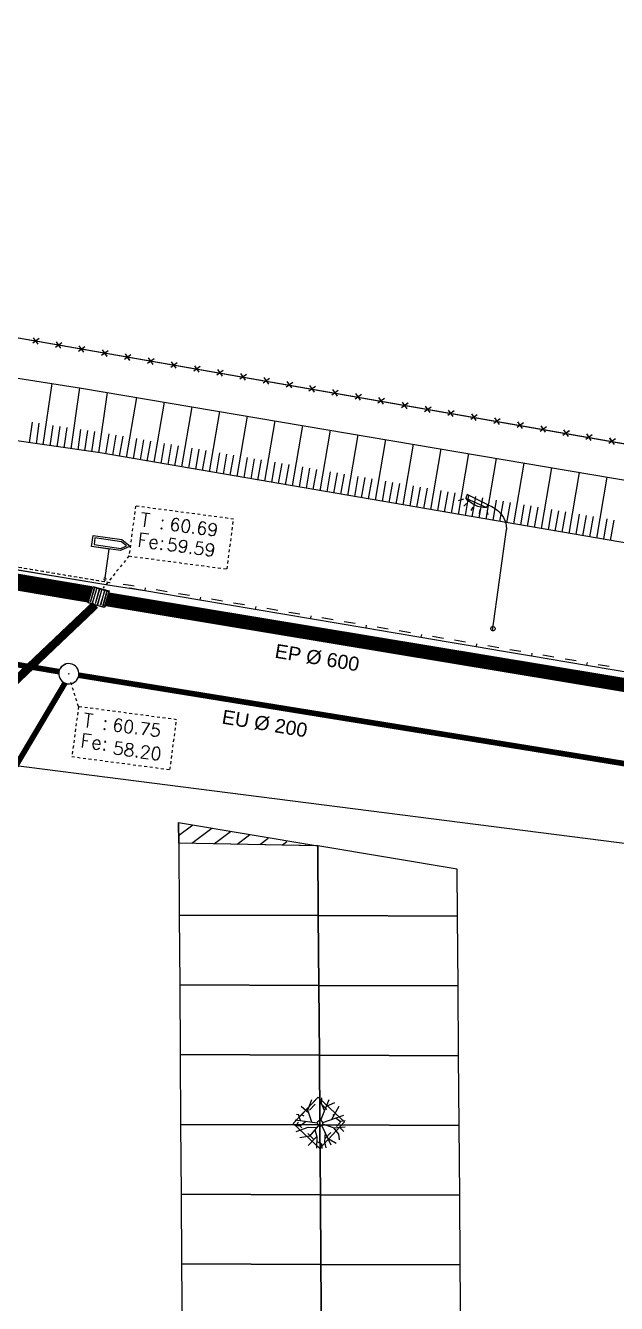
# Model space of a CAD drawing. Header units: metres. Extents: x 19 to 585, y 0 to 337.
# Drawn here: x 431.28 to 452.34, y 159.45 to 204.94 of the extents above; entities that cross this region are included whole.
import ezdxf

# ---------------------------------------------------------------- set-up
doc = ezdxf.new("R2010")
doc.units = ezdxf.units.M
doc.header["$LTSCALE"] = 0.01
doc.linetypes.add('CACHE', pattern=[0.375, 0.25, -0.125])
doc.linetypes.add('FANTOME', pattern=[2.5, 1.25, -0.25, 0.25, -0.25, 0.25, -0.25])
doc.layers.add('CONTOURS', color=10, linetype='Continuous', plot=False)
doc.layers.add('CONTOURS3', color=40, linetype='Continuous', plot=False)
for name, color, linetype in [('ECLAIRAGE', 2, 'Continuous'), ('PARCELLES', 240, 'Continuous'), ('PARKINGS', 4, 'Continuous'), ('RESEAUX-EU-EP', 131, 'FANTOME'), ('SIGNALETIQUE', 2, 'Continuous'), ('TALUS', 2, 'Continuous'), ('Tempo_Doublon_Point', 7, 'Continuous'), ('VEGETATION', 70, 'Continuous'), ('VOIRIES', 7, 'Continuous'), ('VOIRIES_temp', 7, 'Continuous')]:
    doc.layers.add(name, color=color, linetype=linetype)
doc.styles.add('11185$0$ROMANC', font='ROMANC')
doc.styles.add('29', font='romans__.ttf')
doc.styles.add('9', font='arial.ttf')

# ---------------------------------------------------------------- blocks, each defined once
blk = doc.blocks.new('14')
for p, q in [((0.105, 0.947), (0.105, 0.053)), ((0.263, 0.053), (0.263, 0.947)), ((0.421, 0.947), (0.421, 0.053)), ((0.579, 0.053), (0.579, 0.947)), ((0.737, 0.947), (0.737, 0.053)), ((0.895, 0.053), (0.895, 0.947))]:
    blk.add_line(p, q)
blk.add_lwpolyline([(1, 1), (1, 0), (0, 0), (0, 1)], close=True)
blk = doc.blocks.new('*X43')
at = {"color": 0}
for p, q in [((721378.645, 146681.196), (721378.19, 146681.651)), ((721378.617, 146680.516), (721377.986, 146681.147)), ((721378.59, 146679.837), (721378.082, 146680.345)), ((721378.562, 146679.157), (721378.177, 146679.542)), ((721378.535, 146678.478), (721378.272, 146678.74)), ((721347.803, 146678.097), (721347.793, 146678.106)), ((721347.776, 146676.71), (721346.947, 146677.538)), ((721347.789, 146677.403), (721347.37, 146677.822)), ((721378.507, 146677.798), (721378.368, 146677.938)), ((721347.762, 146676.016), (721346.524, 146677.254)), ((721378.48, 146677.119), (721378.463, 146677.135)), ((721347.749, 146675.322), (721346.276, 146676.795)), ((721347.736, 146674.629), (721346.391, 146675.973)), ((721347.722, 146673.935), (721346.505, 146675.152)), ((721347.709, 146673.241), (721346.62, 146674.33)), ((721347.695, 146672.548), (721346.734, 146673.509)), ((721347.682, 146671.854), (721346.849, 146672.687)), ((721347.668, 146671.16), (721346.963, 146671.865)), ((721347.655, 146670.467), (721347.078, 146671.044)), ((721347.641, 146669.773), (721347.192, 146670.222)), ((721347.628, 146669.079), (721347.307, 146669.401)), ((721347.615, 146668.386), (721347.421, 146668.579)), ((721347.601, 146667.692), (721347.536, 146667.757)), ((721378.153, 146665.424), (721378.011, 146665.567)), ((721378.133, 146664.738), (721377.626, 146665.244)), ((721378.112, 146664.051), (721377.713, 146664.45)), ((721378.092, 146663.364), (721377.799, 146663.657)), ((721378.072, 146662.678), (721377.886, 146662.863)), ((721355.399, 146662.015), (721355.195, 146662.22)), ((721378.051, 146661.991), (721377.972, 146662.07)), ((721355.49, 146661.218), (721354.721, 146661.986)), ((721350.601, 146660.45), (721349.629, 146661.422)), ((721351.166, 146659.178), (721349.434, 146660.91)), ((721355.58, 146660.42), (721355.289, 146660.711)), ((721351.731, 146657.906), (721349.553, 146660.083)), ((721352.218, 146656.711), (721349.673, 146659.256)), ((721351.599, 146656.623), (721349.793, 146658.429)), ((721350.981, 146656.534), (721349.912, 146657.603)), ((721358.617, 146656.677), (721357.731, 146657.562)), ((721358.505, 146657.496), (721358.335, 146657.665)), ((721358.729, 146655.857), (721357.128, 146657.458)), ((721350.363, 146656.445), (721350.032, 146656.776)), ((721358.841, 146655.038), (721356.958, 146656.921)), ((721352.83, 146655.392), (721352.629, 146655.593)), ((721358.953, 146654.219), (721357.52, 146655.652)), ((721353.409, 146654.106), (721352.76, 146654.755)), ((721359.065, 146653.4), (721358.082, 146654.383)), ((721353.988, 146652.82), (721352.891, 146653.917)), ((721354.112, 146651.989), (721353.022, 146653.079)), ((721359.034, 146652.724), (721358.644, 146653.114)), ((721353.494, 146651.9), (721353.152, 146652.241))]:
    blk.add_line(p, q, dxfattribs=at)
blk = doc.blocks.new('11185$0$ARBRE_3-11', base_point=(100, 100))
for p, q in [((80, 170), (80, 188)), ((100, 190), (100, 110)), ((120, 179), (120, 188)), ((50, 130), (39, 165)), ((60, 180), (80, 140)), ((100, 150), (80, 170)), ((80, 140), (84, 109)), ((100, 170), (120, 180)), ((100, 130), (140, 150)), ((130, 144), (150, 175)), ((140, 149), (180, 140)), ((50, 105), (10, 100)), ((50, 106), (16, 131)), ((34, 103), (28, 85)), ((28, 50), (93, 93)), ((50, 130), (90, 104)), ((75, 115), (50, 105)), ((187, 80), (110, 100)), ((147, 90), (171, 104)), ((170, 104), (190, 106)), ((28, 85), (12, 82)), ((37, 75), (16, 68)), ((70, 78), (37, 75)), ((50, 64), (37, 34)), ((90, 50), (70, 30)), ((90, 50), (98, 90)), ((90, 49), (100, 10)), ((104, 90), (140, 20)), ((126, 46), (117, 30)), ((120, 60), (169, 41)), ((163, 86), (180, 58)), ((70, 30), (51, 25)), ((95, 28), (82, 12)), ((117, 30), (122, 13))]:
    blk.add_line(p, q)
for start, end in [(90, 270), (270, 90)]:
    blk.add_arc((100, 100), 10, start, end)
blk = doc.blocks.new('11185$0$PANEAU_5-36', base_point=(100, 5))
for p, q in [((20, 140), (20, 190)), ((20, 190), (150, 190)), ((30, 180), (30, 150)), ((150, 180), (30, 180)), ((150, 190), (190, 165)), ((174, 165), (150, 180)), ((100, 140), (20, 140)), ((150, 140), (20, 140)), ((30, 150), (150, 150)), ((100, 10), (100, 140)), ((190, 165), (150, 140)), ((150, 150), (174, 165))]:
    blk.add_line(p, q)
for start, end in [(90, 270), (270, 90)]:
    blk.add_arc((100, 5), 5, start, end)
blk = doc.blocks.new('11185$0$CAND_LABRE_1-20', base_point=(70, 3))
for p, q in [((100, 170), (130, 180)), ((131, 175), (101, 166)), ((130, 180), (131, 175)), ((100, 162), (98, 157)), ((101, 166), (100, 170)), ((110, 162), (110, 156)), ((120, 164), (122, 159)), ((129, 168), (132, 164)), ((134, 173), (141, 170)), ((70, 0), (70, 140))]:
    blk.add_line(p, q)
for centre, radius, start, end in [((106.842, 201.026), 35.51, 260.531, 312.868), ((105, 135), 35.355, 98.13, 171.87), ((70, 3), 3, 90, 270), ((70, 3), 3, 270, 90)]:
    blk.add_arc(centre, radius, start, end)
blk = doc.blocks.new('11185$0$CERCLE-4', base_point=(100, 100))
for p, q in [((98, 100), (102, 100)), ((100, 102), (100, 98))]:
    blk.add_line(p, q)
blk.add_arc((99.5, 100), 90, 90.318, 89.682)
blk = doc.blocks.new('102')
for p, q in [((-0.2, 0.2), (0.2, -0.2)), ((-0.2, -0.2), (0.2, 0.2))]:
    blk.add_line(p, q)

msp = doc.modelspace()

# ---------------------------------------------------------------- linework, layer by layer
at = {"layer": 'CONTOURS'}
msp.add_lwpolyline([(341.639, 173.882), (356.348, 173.882), (356.348, 184.183), (387.119, 184.183), (476.155, 172.831), (475.992, 168.614), (490.278, 167.803), (490.278, 138.125), (454.624, 119.148), (435.114, 119.21), (434.5, 145.519), (417.707, 145.314), (417.912, 120.848), (380.916, 123.165), (375.615, 92.26), (310.379, 94.419)], dxfattribs=at)
at = {"layer": 'CONTOURS3'}
msp.add_lwpolyline([(341.639, 173.882), (356.348, 173.882), (356.348, 184.183), (387.119, 184.183), (476.155, 172.831), (475.992, 168.614), (490.278, 167.803), (490.278, 138.125), (454.624, 119.148), (435.114, 119.21), (434.5, 145.519), (417.707, 145.314), (417.912, 120.848), (380.916, 123.165), (375.615, 92.26), (310.379, 94.419)], dxfattribs=at)
at = {"layer": 'PARCELLES'}
msp.add_lwpolyline([(512.488, 179.367), (476.137, 185.937), (428.837, 194.194), (398.34, 199.329), (342.6, 204.938)], dxfattribs=at)
at = {"layer": 'PARKINGS'}
for points in [[(441.697, 175.737), (441.649, 175.745), (436.741, 175.83), (436.758, 173.273), (441.715, 173.255)], [(446.658, 174.904), (441.697, 175.737), (441.715, 173.255), (446.671, 173.237)], [(441.715, 173.255), (436.758, 173.273), (436.775, 170.791), (441.734, 170.772)], [(446.671, 173.237), (441.715, 173.255), (441.734, 170.772), (446.692, 170.754)], [(441.734, 170.772), (436.775, 170.791), (436.791, 168.308), (441.752, 168.289)], [(446.692, 170.754), (441.734, 170.772), (441.752, 168.289), (446.712, 168.271)], [(441.752, 168.289), (436.791, 168.308), (436.808, 165.825), (441.77, 165.806)], [(446.712, 168.271), (441.752, 168.289), (441.77, 165.806), (446.732, 165.788)], [(441.77, 165.806), (436.808, 165.825), (436.825, 163.342), (441.789, 163.323)], [(446.732, 165.788), (441.77, 165.806), (441.789, 163.323), (446.752, 163.305)], [(441.789, 163.323), (436.825, 163.342), (436.842, 160.859), (441.807, 160.84)], [(446.752, 163.305), (441.789, 163.323), (441.807, 160.84), (446.772, 160.822)], [(441.807, 160.84), (436.842, 160.859), (436.858, 158.376), (441.826, 158.358)], [(446.772, 160.822), (441.807, 160.84), (441.826, 158.358), (446.793, 158.339)]]:
    msp.add_lwpolyline(points, close=True, dxfattribs=at)
at = {"layer": 'RESEAUX-EU-EP', "flags": 128}
for points, const_width in [([(397.74, 190.733), (433.601, 184.687)], 0.6), ([(432.478, 181.94), (398.735, 187.598)], 0.2), ([(434.178, 184.518), (467.692, 178.97)], 0.5), ([(433.767, 184.32), (415.258, 166.751)], 0.3), ([(417.408, 155.809), (432.696, 181.546)], 0.2), ([(433.188, 181.812), (462.923, 176.998)], 0.2)]:
    msp.add_lwpolyline(points, dxfattribs=dict(at, const_width=const_width))
at = {"layer": 'RESEAUX-EU-EP'}
for points in [[(434.968, 186.057), (438.463, 185.594), (438.698, 187.371), (435.203, 187.834)], [(432.934, 178.917), (436.429, 178.454), (436.664, 180.231), (433.17, 180.694)]]:
    msp.add_lwpolyline(points, close=True, dxfattribs=at)
at = {"layer": 'RESEAUX-EU-EP', "flags": 128}
for points in [[(434.968, 186.057), (434.05, 184.917)], [(434.181, 184.56), (437.497, 184)], [(433.17, 180.694), (432.895, 181.554)]]:
    msp.add_lwpolyline(points, dxfattribs=at)
at = {"layer": 'TALUS'}
for p, q in [((431.916, 190.016), (432.229, 192.197)), ((432.906, 189.874), (433.217, 192.042)), ((433.895, 189.731), (434.203, 191.876)), ((434.881, 189.564), (435.247, 191.7)), ((435.867, 189.395), (436.233, 191.533)), ((436.852, 189.226), (437.219, 191.367)), ((437.838, 189.057), (438.205, 191.2)), ((431.421, 190.087), (431.525, 190.816)), ((431.668, 190.051), (431.773, 190.779)), ((432.163, 189.98), (432.267, 190.706)), ((432.411, 189.945), (432.515, 190.67)), ((432.658, 189.909), (432.762, 190.633)), ((438.824, 188.888), (439.191, 191.033)), ((439.809, 188.719), (440.177, 190.867)), ((440.795, 188.55), (441.163, 190.7)), ((433.153, 189.838), (433.257, 190.559)), ((433.4, 189.802), (433.504, 190.522)), ((433.648, 189.767), (433.751, 190.484)), ((434.142, 189.69), (434.264, 190.402)), ((434.388, 189.648), (434.51, 190.36)), ((434.635, 189.606), (434.757, 190.318)), ((435.128, 189.521), (435.25, 190.234)), ((435.374, 189.479), (435.496, 190.192)), ((435.62, 189.437), (435.742, 190.15)), ((441.781, 188.381), (442.149, 190.533)), ((442.766, 188.212), (443.135, 190.367)), ((443.752, 188.044), (444.121, 190.2)), ((436.113, 189.352), (436.235, 190.066)), ((436.36, 189.31), (436.482, 190.024)), ((436.606, 189.268), (436.728, 189.981)), ((437.099, 189.184), (437.221, 189.897)), ((437.345, 189.141), (437.468, 189.855)), ((437.592, 189.099), (437.714, 189.813)), ((438.084, 189.015), (438.207, 189.729)), ((438.331, 188.972), (438.453, 189.687)), ((444.738, 187.875), (445.107, 190.033)), ((445.723, 187.706), (446.093, 189.867)), ((446.709, 187.537), (447.079, 189.7)), ((438.577, 188.93), (438.7, 189.645)), ((439.07, 188.846), (439.193, 189.561)), ((439.317, 188.804), (439.439, 189.519)), ((439.563, 188.761), (439.686, 189.477)), ((440.056, 188.677), (440.178, 189.393)), ((440.302, 188.635), (440.425, 189.351)), ((440.549, 188.592), (440.671, 189.309)), ((441.041, 188.508), (441.164, 189.225)), ((447.694, 187.368), (448.065, 189.533)), ((448.68, 187.199), (449.051, 189.367)), ((441.288, 188.466), (441.411, 189.183)), ((441.534, 188.424), (441.657, 189.141)), ((442.027, 188.339), (442.15, 189.057)), ((442.273, 188.297), (442.396, 189.015)), ((442.52, 188.255), (442.643, 188.973)), ((443.013, 188.17), (443.136, 188.889)), ((443.259, 188.128), (443.382, 188.846)), ((443.505, 188.086), (443.629, 188.804)), ((449.666, 187.03), (450.037, 189.2)), ((450.651, 186.861), (451.023, 189.033)), ((451.637, 186.692), (452.01, 188.867)), ((443.998, 188.001), (444.121, 188.72)), ((444.245, 187.959), (444.368, 188.678)), ((444.491, 187.917), (444.614, 188.636)), ((444.984, 187.832), (445.107, 188.552)), ((445.23, 187.79), (445.354, 188.51)), ((445.477, 187.748), (445.6, 188.468)), ((445.97, 187.664), (446.093, 188.384)), ((446.216, 187.621), (446.339, 188.342)), ((446.462, 187.579), (446.586, 188.3)), ((446.955, 187.495), (447.079, 188.216)), ((447.202, 187.452), (447.325, 188.174)), ((447.448, 187.41), (447.572, 188.132)), ((447.941, 187.326), (448.065, 188.048)), ((448.187, 187.284), (448.311, 188.006)), ((448.434, 187.241), (448.557, 187.964)), ((448.926, 187.157), (449.05, 187.88)), ((449.173, 187.115), (449.297, 187.838)), ((449.419, 187.072), (449.543, 187.796)), ((449.912, 186.988), (450.036, 187.711)), ((450.158, 186.946), (450.282, 187.669)), ((450.405, 186.904), (450.529, 187.627)), ((450.898, 186.819), (451.022, 187.543)), ((451.144, 186.777), (451.268, 187.501)), ((451.391, 186.735), (451.515, 187.459)), ((451.883, 186.65), (452.008, 187.375)), ((452.13, 186.608), (452.254, 187.333))]:
    msp.add_line(p, q, dxfattribs=at)
for points in [[(347.805, 203.102), (399.617, 197.309), (433.281, 192.032), (475.12, 184.96)], [(473.321, 182.977), (433.937, 189.725), (380.674, 197.377), (359.072, 199.488)]]:
    msp.add_lwpolyline(points, dxfattribs=at)
at = {"layer": 'Tempo_Doublon_Point'}
msp.add_lwpolyline([(512.488, 179.367), (476.137, 185.937), (428.837, 194.194), (398.34, 199.329), (342.6, 204.938)], dxfattribs=at)
at = {"layer": 'VOIRIES', "flags": 128}
for points in [[(476.137, 185.937), (428.837, 194.194), (398.34, 199.329), (342.6, 204.938)], [(382.976, 192.792), (397.108, 191.253), (434.287, 185.013)], [(433.509, 184.39), (433.675, 184.976)], [(433.728, 184.929), (433.58, 184.404)], [(433.672, 184.377), (433.82, 184.902)], [(433.675, 184.976), (434.261, 184.812)], [(433.912, 184.876), (433.765, 184.351)], [(433.857, 184.325), (434.006, 184.85)], [(434.098, 184.824), (433.95, 184.299)], [(434.043, 184.273), (434.19, 184.798)], [(434.261, 184.812), (434.096, 184.224)], [(434.287, 185.013), (435.53, 184.828)], [(434.759, 185.06), (435.019, 185.016)], [(435.001, 184.919), (435.53, 184.83)], [(435.001, 184.918), (435.53, 184.829)], [(435.019, 185.016), (435.153, 184.993)], [(435.546, 184.927), (435.53, 184.828)], [(435.53, 184.83), (437.498, 184.498)], [(435.53, 184.829), (437.498, 184.497)], [(435.53, 184.828), (437.498, 184.496)], [(435.94, 184.86), (436.333, 184.793)], [(436.728, 184.727), (437.122, 184.661)], [(434.096, 184.224), (433.509, 184.39)], [(437.515, 184.595), (437.498, 184.496)], [(437.498, 184.498), (439.467, 184.166)], [(437.498, 184.497), (439.467, 184.165)], [(437.498, 184.496), (439.467, 184.164)], [(437.909, 184.528), (438.303, 184.462)], [(438.696, 184.395), (439.09, 184.329)], [(439.484, 184.263), (439.467, 184.164)], [(439.467, 184.166), (441.436, 183.834)], [(439.467, 184.165), (441.436, 183.833)], [(439.467, 184.164), (441.435, 183.832)], [(439.877, 184.196), (440.271, 184.13)], [(440.665, 184.063), (441.058, 183.997)], [(441.452, 183.931), (441.435, 183.832)], [(441.435, 183.832), (443.404, 183.5)], [(441.436, 183.834), (443.404, 183.502)], [(441.436, 183.833), (443.404, 183.501)], [(441.845, 183.864), (442.239, 183.798)], [(442.633, 183.731), (443.026, 183.665)], [(443.42, 183.599), (443.404, 183.5)], [(443.404, 183.502), (444.379, 183.338)], [(443.404, 183.501), (444.378, 183.337)], [(443.404, 183.5), (444.378, 183.336)], [(443.814, 183.532), (444.207, 183.466)], [(444.378, 183.337), (445.372, 183.169)], [(444.378, 183.336), (445.372, 183.168)], [(444.379, 183.338), (445.372, 183.17)], [(444.601, 183.399), (444.995, 183.333)], [(445.388, 183.267), (445.372, 183.168)], [(445.372, 183.17), (446.347, 183.006)], [(445.372, 183.169), (446.347, 183.005)], [(445.372, 183.168), (446.347, 183.004)], [(445.782, 183.2), (446.176, 183.134)], [(446.347, 183.006), (447.34, 182.837)], [(446.347, 183.005), (447.34, 182.836)], [(446.347, 183.004), (447.34, 182.835)], [(446.569, 183.067), (446.963, 183.001)], [(447.356, 182.934), (447.34, 182.835)], [(447.75, 182.867), (448.143, 182.8)], [(447.34, 182.837), (448.315, 182.672)], [(447.34, 182.836), (448.315, 182.671)], [(447.34, 182.835), (448.314, 182.67)], [(448.314, 182.67), (449.308, 182.502)], [(448.315, 182.672), (449.308, 182.504)], [(448.315, 182.671), (449.308, 182.503)], [(448.537, 182.733), (448.931, 182.667)], [(449.324, 182.6), (449.308, 182.502)], [(449.308, 182.504), (451.276, 182.17)], [(449.308, 182.503), (451.276, 182.169)], [(449.308, 182.502), (451.276, 182.168)], [(449.718, 182.534), (450.112, 182.467)], [(450.505, 182.4), (450.899, 182.334)], [(451.292, 182.267), (451.276, 182.168)], [(451.276, 182.17), (453.244, 181.836)], [(451.276, 182.169), (453.244, 181.835)], [(451.276, 182.168), (453.244, 181.834)], [(451.686, 182.2), (452.08, 182.133)], [(441.108, 166.163), (441.704, 166.798)], [(441.109, 166.162), (441.704, 166.796)], [(441.11, 166.162), (441.704, 166.795)], [(441.404, 166.333), (441.604, 166.546)], [(441.704, 166.798), (442.328, 166.21)], [(441.704, 166.796), (442.327, 166.209)], [(441.704, 166.795), (442.326, 166.209)], [(441.811, 166.56), (442.024, 166.359)], [(440.817, 165.853), (441.108, 166.163)], [(440.818, 165.854), (441.109, 166.162)], [(440.82, 165.853), (441.11, 166.162)], [(441.205, 166.12), (441.108, 166.163)], [(442.237, 166.159), (442.328, 166.21)], [(442.326, 166.209), (442.642, 165.912)], [(442.327, 166.209), (442.644, 165.911)], [(442.328, 166.21), (442.645, 165.911)], [(441.767, 164.961), (440.817, 165.853)], [(441.768, 164.963), (440.818, 165.854)], [(441.768, 164.964), (440.82, 165.853)], [(440.958, 165.858), (441.004, 165.906)], [(441.123, 165.703), (440.958, 165.858)], [(442.645, 165.911), (441.767, 164.961)], [(442.642, 165.912), (441.768, 164.964)], [(442.644, 165.911), (441.768, 164.963)], [(442.504, 165.906), (442.357, 165.748)], [(442.449, 165.958), (442.504, 165.906)], [(441.549, 165.303), (441.336, 165.503)], [(442.159, 165.532), (441.96, 165.318)], [(441.763, 165.103), (441.767, 164.961)]]:
    msp.add_lwpolyline(points, dxfattribs=at)
at = {"layer": 'VOIRIES', "linetype": 'CACHE', "flags": 128}
msp.add_lwpolyline([(382.987, 192.891), (397.122, 191.352), (434.304, 185.112)], dxfattribs=at)
at = {"layer": 'VOIRIES'}
msp.add_lwpolyline([(436.736, 176.57), (441.697, 175.737), (436.741, 175.83)], close=True, dxfattribs=at)
at = {"layer": 'VOIRIES_temp'}
for p, q in [((476.137, 185.937), (428.837, 194.194)), ((431.769, 193.794), (431.538, 193.63)), ((431.736, 193.597), (431.571, 193.828)), ((432.579, 193.648), (432.349, 193.484)), ((432.546, 193.451), (432.382, 193.681)), ((433.395, 193.505), (433.165, 193.341)), ((433.362, 193.308), (433.198, 193.539)), ((434.221, 193.361), (433.991, 193.197)), ((434.188, 193.164), (434.024, 193.394)), ((435.038, 193.219), (434.807, 193.055)), ((435.004, 193.021), (434.84, 193.252)), ((435.864, 193.074), (435.633, 192.91)), ((435.83, 192.877), (435.666, 193.108)), ((436.686, 192.936), (436.455, 192.772)), ((436.652, 192.739), (436.488, 192.969)), ((437.507, 192.798), (437.277, 192.634)), ((437.474, 192.6), (437.31, 192.831)), ((438.329, 192.659), (438.099, 192.495)), ((438.296, 192.462), (438.132, 192.692)), ((439.153, 192.518), (438.923, 192.354)), ((439.12, 192.321), (438.956, 192.552)), ((439.946, 192.177), (439.782, 192.407)), ((439.979, 192.374), (439.749, 192.21)), ((440.801, 192.236), (440.571, 192.072)), ((440.768, 192.039), (440.604, 192.269)), ((441.611, 192.089), (441.381, 191.925)), ((441.578, 191.892), (441.414, 192.122)), ((442.394, 191.75), (442.23, 191.98)), ((442.428, 191.947), (442.197, 191.783)), ((443.254, 191.803), (443.023, 191.639)), ((443.22, 191.605), (443.056, 191.836)), ((444.07, 191.66), (443.839, 191.496)), ((444.037, 191.463), (443.873, 191.693)), ((444.877, 191.298), (444.713, 191.528)), ((397.108, 191.253), (434.287, 185.013)), ((444.911, 191.495), (444.68, 191.331)), ((445.733, 191.357), (445.502, 191.193)), ((445.699, 191.16), (445.535, 191.39)), ((446.555, 191.218), (446.324, 191.054)), ((446.521, 191.021), (446.357, 191.252)), ((447.376, 191.08), (447.146, 190.916)), ((447.343, 190.883), (447.179, 191.113)), ((448.2, 190.939), (447.97, 190.775)), ((448.167, 190.742), (448.003, 190.972)), ((449.026, 190.795), (448.796, 190.631)), ((448.993, 190.598), (448.829, 190.828)), ((449.848, 190.657), (449.618, 190.493)), ((449.815, 190.459), (449.651, 190.69)), ((450.659, 190.51), (450.428, 190.346)), ((450.625, 190.313), (450.461, 190.543)), ((451.475, 190.368), (451.244, 190.204)), ((451.441, 190.17), (451.277, 190.401)), ((452.301, 190.223), (452.07, 190.059)), ((452.268, 190.026), (452.104, 190.257)), ((433.509, 184.39), (433.675, 184.976)), ((433.514, 184.395), (433.683, 184.963)), ((433.728, 184.929), (433.58, 184.404)), ((433.734, 184.915), (433.583, 184.407)), ((433.672, 184.377), (433.82, 184.902)), ((433.673, 184.381), (433.823, 184.888)), ((433.675, 184.976), (434.261, 184.812)), ((433.683, 184.963), (434.251, 184.794)), ((433.913, 184.862), (433.762, 184.354)), ((433.912, 184.876), (433.765, 184.351)), ((433.852, 184.327), (434.003, 184.835)), ((433.857, 184.325), (434.006, 184.85)), ((434.093, 184.808), (433.942, 184.301)), ((434.098, 184.824), (433.95, 184.299)), ((434.032, 184.274), (434.182, 184.782)), ((434.043, 184.273), (434.19, 184.798)), ((434.251, 184.794), (434.082, 184.226)), ((434.261, 184.812), (434.096, 184.224)), ((434.287, 185.013), (435.53, 184.828)), ((434.759, 185.06), (435.019, 185.016)), ((435.001, 184.919), (435.53, 184.83)), ((435.001, 184.918), (435.53, 184.829)), ((435.019, 185.016), (435.153, 184.993)), ((435.546, 184.927), (435.53, 184.828)), ((435.53, 184.83), (437.498, 184.498)), ((435.53, 184.829), (437.498, 184.497)), ((435.53, 184.828), (437.498, 184.496)), ((435.94, 184.86), (436.333, 184.793)), ((436.728, 184.727), (437.122, 184.661)), ((434.096, 184.224), (433.509, 184.39)), ((434.082, 184.226), (433.514, 184.395)), ((437.515, 184.595), (437.498, 184.496)), ((437.498, 184.498), (439.467, 184.166)), ((437.498, 184.497), (439.467, 184.165)), ((437.498, 184.496), (439.467, 184.164)), ((437.909, 184.528), (438.303, 184.462)), ((438.696, 184.395), (439.09, 184.329)), ((439.484, 184.263), (439.467, 184.164)), ((439.467, 184.166), (441.436, 183.834)), ((439.467, 184.165), (441.436, 183.833)), ((439.467, 184.164), (441.435, 183.832)), ((439.877, 184.196), (440.271, 184.13)), ((440.665, 184.063), (441.058, 183.997)), ((441.452, 183.931), (441.435, 183.832)), ((441.435, 183.832), (443.404, 183.5)), ((441.436, 183.834), (443.404, 183.502)), ((441.436, 183.833), (443.404, 183.501)), ((441.845, 183.864), (442.239, 183.798)), ((442.633, 183.731), (443.026, 183.665)), ((443.42, 183.599), (443.404, 183.5)), ((443.404, 183.502), (444.379, 183.338)), ((443.404, 183.501), (444.378, 183.337)), ((443.404, 183.5), (444.378, 183.336)), ((443.814, 183.532), (444.207, 183.466)), ((444.378, 183.337), (445.372, 183.169)), ((444.378, 183.336), (445.372, 183.168)), ((444.379, 183.338), (445.372, 183.17)), ((444.601, 183.399), (444.995, 183.333)), ((445.388, 183.267), (445.372, 183.168)), ((445.372, 183.17), (446.347, 183.006)), ((445.372, 183.169), (446.347, 183.005)), ((445.372, 183.168), (446.347, 183.004)), ((445.782, 183.2), (446.176, 183.134)), ((446.347, 183.006), (447.34, 182.837)), ((446.347, 183.005), (447.34, 182.836)), ((446.347, 183.004), (447.34, 182.835)), ((446.569, 183.067), (446.963, 183.001)), ((447.356, 182.934), (447.34, 182.835)), ((447.75, 182.867), (448.143, 182.8)), ((447.34, 182.837), (448.315, 182.672)), ((447.34, 182.836), (448.315, 182.671)), ((447.34, 182.835), (448.314, 182.67)), ((448.314, 182.67), (449.308, 182.502)), ((448.315, 182.672), (449.308, 182.504)), ((448.315, 182.671), (449.308, 182.503)), ((448.537, 182.733), (448.931, 182.667)), ((449.324, 182.6), (449.308, 182.502)), ((449.308, 182.504), (451.276, 182.17)), ((449.308, 182.503), (451.276, 182.169)), ((449.308, 182.502), (451.276, 182.168)), ((449.718, 182.534), (450.112, 182.467)), ((450.505, 182.4), (450.899, 182.334)), ((451.292, 182.267), (451.276, 182.168)), ((451.276, 182.17), (453.244, 181.836)), ((451.276, 182.169), (453.244, 181.835)), ((451.276, 182.168), (453.244, 181.834)), ((451.686, 182.2), (452.08, 182.133)), ((432.818, 181.869), (432.834, 181.866)), ((432.825, 181.86), (432.827, 181.875)), ((436.736, 176.57), (436.741, 175.83)), ((436.736, 176.57), (441.697, 175.737)), ((441.697, 175.737), (436.741, 175.83)), ((441.108, 166.163), (441.704, 166.798)), ((441.109, 166.162), (441.704, 166.796)), ((441.11, 166.162), (441.704, 166.795)), ((441.404, 166.333), (441.604, 166.546)), ((441.704, 166.798), (442.328, 166.21)), ((441.704, 166.796), (442.327, 166.209)), ((441.704, 166.795), (442.326, 166.209)), ((441.811, 166.56), (442.024, 166.359)), ((440.817, 165.853), (441.108, 166.163)), ((440.818, 165.854), (441.109, 166.162)), ((440.82, 165.853), (441.11, 166.162)), ((441.205, 166.12), (441.108, 166.163)), ((442.237, 166.159), (442.328, 166.21)), ((442.326, 166.209), (442.642, 165.912)), ((442.327, 166.209), (442.644, 165.911)), ((442.328, 166.21), (442.645, 165.911)), ((441.767, 164.961), (440.817, 165.853)), ((441.768, 164.963), (440.818, 165.854)), ((441.768, 164.964), (440.82, 165.853)), ((440.958, 165.858), (441.004, 165.906)), ((441.123, 165.703), (440.958, 165.858)), ((442.645, 165.911), (441.767, 164.961)), ((442.642, 165.912), (441.768, 164.964)), ((442.644, 165.911), (441.768, 164.963)), ((442.504, 165.906), (442.357, 165.748)), ((442.449, 165.958), (442.504, 165.906)), ((441.549, 165.303), (441.336, 165.503)), ((442.159, 165.532), (441.96, 165.318)), ((441.763, 165.103), (441.767, 164.961))]:
    msp.add_line(p, q, dxfattribs=at)
at = {"layer": 'VOIRIES_temp', "linetype": 'CACHE'}
msp.add_line((397.122, 191.352), (434.304, 185.112), dxfattribs=at)
at = {"layer": 'VOIRIES_temp', "color": 0}
for p, q in [((437.249, 176.48), (436.737, 176.091)), ((437.918, 176.361), (437.208, 175.821)), ((438.588, 176.242), (438.016, 175.807)), ((439.257, 176.123), (438.824, 175.793)), ((439.927, 176.004), (439.632, 175.779)), ((440.597, 175.885), (440.44, 175.765)), ((441.266, 175.766), (441.248, 175.752))]:
    msp.add_line(p, q, dxfattribs=at)
at = {"layer": 'VOIRIES_temp'}
msp.add_ellipse((432.826, 181.865), major_axis=(-0.255, 0.255), ratio=1, start_param=0.655406, end_param=6.927491, dxfattribs=at)

# ---------------------------------------------------------------- block references
at = {"layer": 'ECLAIRAGE', "xscale": -0.02599999995460458, "yscale": 0.02599999995460458, "zscale": 0.02600000000001046, "rotation": 352.234010858903}
msp.add_blockref('11185$0$CAND_LABRE_1-20', (447.937, 183.47), dxfattribs=at)
at = {"layer": 'SIGNALETIQUE', "xscale": 0.007999999986711932, "yscale": 0.008000000001704423, "zscale": 0.007999999999995566, "rotation": 351.9002593480903}
msp.add_blockref('11185$0$PANEAU_5-36', (434.114, 185.236), dxfattribs=at)
at = {"layer": 'VEGETATION', "xscale": 0.01000000000940442, "yscale": 0.01000000000941028, "zscale": 0.01000000000000512, "rotation": 82.23401086028616}
msp.add_blockref('11185$0$ARBRE_3-11', (441.777, 165.865), dxfattribs=at)
at = {"layer": 'VOIRIES'}
for name, p, xscale, yscale, zscale, rotation in [('102', (431.654, 193.712), 0.500000000011126, 0.5000000000001801, 0.5, 170.4417865266844), ('102', (432.464, 193.566), 0.500000000011126, 0.5000000000001801, 0.5, 170.4417865266844), ('102', (433.28, 193.423), 0.500000000011126, 0.5000000000001801, 0.5, 170.4417865266844), ('102', (434.106, 193.279), 0.500000000011126, 0.5000000000001801, 0.5, 170.4417865266844), ('102', (434.922, 193.137), 0.500000000011126, 0.5000000000001801, 0.5, 170.4417865266844), ('102', (435.748, 192.992), 0.500000000011126, 0.5000000000001801, 0.5, 170.4417865266844), ('102', (436.57, 192.854), 0.500000000011126, 0.5000000000001801, 0.5, 170.4417865266844), ('102', (437.392, 192.716), 0.500000000011126, 0.5000000000001801, 0.5, 170.4417865266844), ('102', (438.214, 192.577), 0.500000000011126, 0.5000000000001801, 0.5, 170.4417865266844), ('102', (439.038, 192.436), 0.500000000011126, 0.5000000000001801, 0.5, 170.4417865266844), ('102', (439.864, 192.292), 0.500000000011126, 0.5000000000001801, 0.5, 170.4417865266844), ('102', (440.686, 192.154), 0.500000000011126, 0.5000000000001801, 0.5, 170.4417865266844), ('102', (441.496, 192.007), 0.500000000011126, 0.5000000000001801, 0.5, 170.4417865266844), ('102', (442.312, 191.865), 0.500000000011126, 0.5000000000001801, 0.5, 170.4417865266844), ('102', (443.138, 191.721), 0.500000000011126, 0.5000000000001801, 0.5, 170.4417865266844), ('102', (443.955, 191.578), 0.500000000011126, 0.5000000000001801, 0.5, 170.4417865266844), ('102', (444.795, 191.413), 0.500000000011126, 0.5000000000001801, 0.5, 170.4417865266844), ('102', (445.617, 191.275), 0.500000000011126, 0.5000000000001801, 0.5, 170.4417865266844), ('102', (446.439, 191.136), 0.500000000011126, 0.5000000000001801, 0.5, 170.4417865266844), ('102', (447.261, 190.998), 0.500000000011126, 0.5000000000001801, 0.5, 170.4417865266844), ('102', (448.085, 190.857), 0.500000000011126, 0.5000000000001801, 0.5, 170.4417865266844), ('102', (448.911, 190.713), 0.500000000011126, 0.5000000000001801, 0.5, 170.4417865266844), ('102', (449.733, 190.575), 0.500000000011126, 0.5000000000001801, 0.5, 170.4417865266844), ('102', (450.543, 190.428), 0.500000000011126, 0.5000000000001801, 0.5, 170.4417865266844), ('102', (451.359, 190.286), 0.500000000011126, 0.5000000000001801, 0.5, 170.4417865266844), ('102', (452.186, 190.141), 0.500000000011126, 0.5000000000001801, 0.5, 170.4417865266844), ('14', (433.514, 184.395), 0.5925114913617869, 0.5925114913840285, 0.5925114913717167, 343.4773128033993), ('11185$0$CERCLE-4', (432.826, 181.867), 0.003999999957197162, 0.003999999986298575, 0.003999999999997783, 82.23401085429255)]:
    msp.add_blockref(name, p, dxfattribs=dict(at, xscale=xscale, yscale=yscale, zscale=zscale, rotation=rotation))
at = {"layer": 'VOIRIES', "rotation": 82.23401085844482}
msp.add_blockref('*X43', (48295.069, -734406.498), dxfattribs=at)

# ---------------------------------------------------------------- texts
at = {"layer": 'RESEAUX-EU-EP'}
for s, height, rotation, style, p in [('T :', 0.5, 352.4585, '29', (435.34, 187.115)), ('60.69', 0.45, 352.4585, '11185$0$ROMANC', (436.39, 186.975)), ('Fe:', 0.5, 352.4585, '29', (435.244, 186.393)), ('59.59', 0.45, 352.4585, '11185$0$ROMANC', (436.294, 186.253)), ('EP %%C 600', 0.5, 350.6608, '9', (440.14, 182.44)), ('EU %%C 200', 0.5, 350.6608, '9', (438.252, 180.097)), ('T :', 0.5, 352.4421, '29', (433.306, 179.976)), ('60.75', 0.45, 352.4421, '11185$0$ROMANC', (434.356, 179.835)), ('Fe:', 0.5, 352.4421, '29', (433.211, 179.254)), ('58.20', 0.45, 352.4421, '11185$0$ROMANC', (434.374, 179.007))]:
    msp.add_text(s, height=height, rotation=rotation, dxfattribs=dict(at, style=style)).set_placement(p)

doc.saveas('drawing.dxf')
